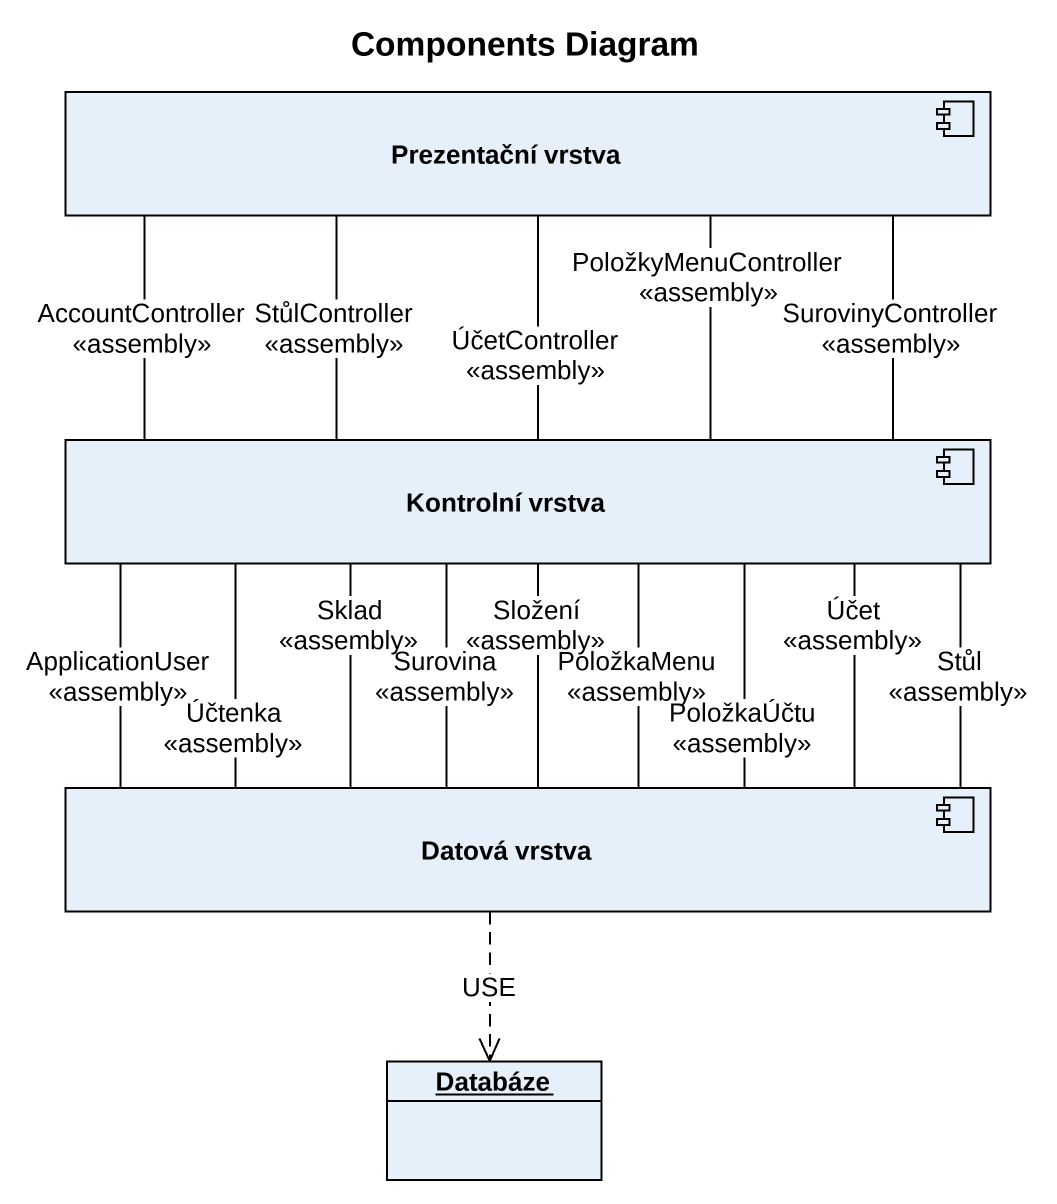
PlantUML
@startuml
title Components Diagram
allowmixing
hide circle
hide empty members
component "Prezentační vrstva" as Prezentační_vrstva
component "Kontrolní vrstva" as Kontrolní_vrstva
component "Datová vrstva" as Datová_vrstva
object Databáze
Prezentační_vrstva -- Kontrolní_vrstva : SurovinyController\n<<assembly>>
Prezentační_vrstva -- Kontrolní_vrstva : PoložkyMenuController\n<<assembly>>
Prezentační_vrstva -- Kontrolní_vrstva : AccountController\n<<assembly>>
Prezentační_vrstva -- Kontrolní_vrstva : StůlController\n<<assembly>>
Prezentační_vrstva -- Kontrolní_vrstva : ÚčetController\n<<assembly>>
Kontrolní_vrstva -- Datová_vrstva : Surovina\n<<assembly>>
Kontrolní_vrstva -- Datová_vrstva : PoložkaMenu\n<<assembly>>
Kontrolní_vrstva -- Datová_vrstva : ApplicationUser\n<<assembly>>
Kontrolní_vrstva -- Datová_vrstva : Stůl\n<<assembly>>
Kontrolní_vrstva -- Datová_vrstva : Složení\n<<assembly>>
Kontrolní_vrstva -- Datová_vrstva : Sklad\n<<assembly>>
Kontrolní_vrstva -- Datová_vrstva : Účet\n<<assembly>>
Kontrolní_vrstva -- Datová_vrstva : PoložkaÚčtu\n<<assembly>>
Kontrolní_vrstva -- Datová_vrstva : Účtenka\n<<assembly>>
Datová_vrstva ..> Databáze : USE
@enduml
